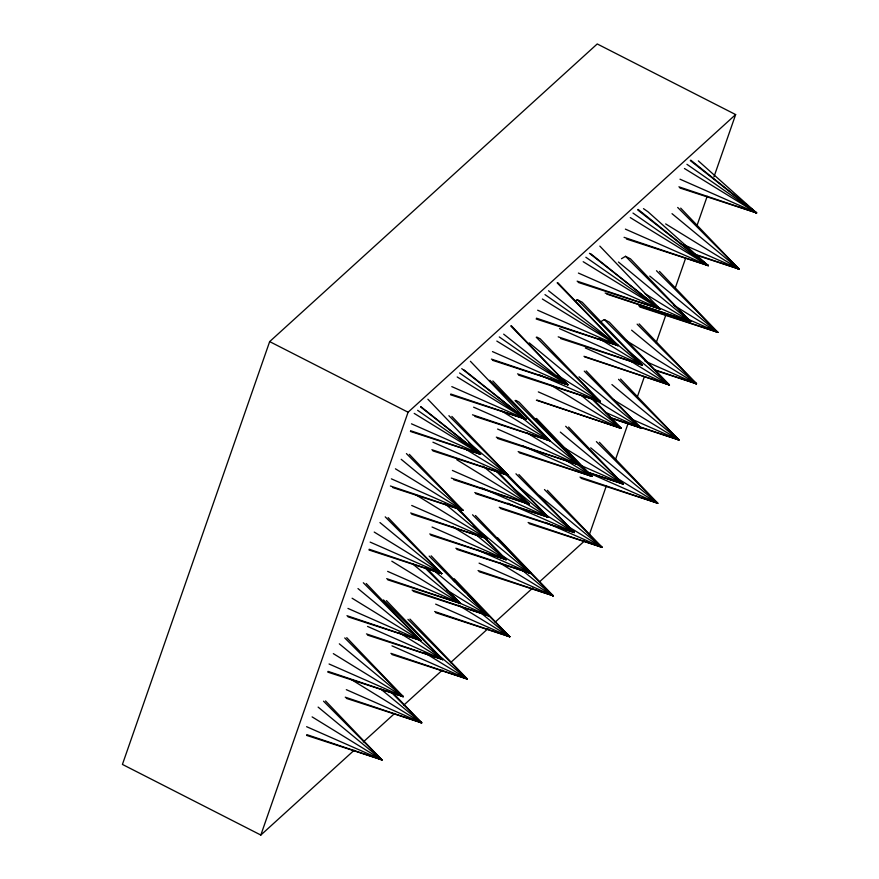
<?xml version="1.0" encoding="UTF-8"?>
<svg xmlns="http://www.w3.org/2000/svg" width="879" height="879" viewBox="0 0 879 879"><rect width="100%" height="100%" fill="white"/><g stroke="black" fill="none" stroke-linecap="round" stroke-linejoin="round"><path stroke-width="1.32" d="M713.968 176.833L735.646 114.578L597.237 43.95L269.666 341.601L122.423 764.422L260.832 835.05L354.138 750.27M260.832 835.05L408.076 412.229L735.646 114.578M589.304 534.806L606.466 485.516M615.498 459.585L628.144 423.26M637.187 397.319L644.406 376.575M656.152 342.854L665.634 315.616M675.127 288.378L685.51 258.547M696.805 226.123L707.188 196.292M363.258 741.975L394.704 713.407M403.824 705.112L442.368 670.095M450.477 662.722L487.999 628.628M495.097 622.178L532.63 588.084M539.728 581.634L584.348 541.09M621.486 258.723L625.529 256.305L630.474 258.865L690.619 321.725L606.84 294.124M575.943 300.486L577.283 299.695L582.217 302.244L642.362 365.115L560.56 338.525M600.28 321.989L604.323 319.571L609.268 322.132L669.413 384.991L584.645 356.874M679.961 188.018L756.577 212.916L698.333 160.868M696.113 255.119L738.953 269.04L680.687 208.136M626.43 239.022L708.232 265.601L647.944 211.74L643.483 208.653M578.184 282.401L659.986 308.99L599.841 246.12M639.846 306.98L717.758 332.306L659.492 271.402M536.19 319L617.992 345.579L557.846 282.719M654.921 370.301L696.476 383.804L639.143 323.89M492.482 360.291L567.79 384.771L511.402 325.834M518.577 375.124L600.379 401.714L540.233 338.844L536.926 337.129M611.334 417.986L678.852 439.929L620.585 379.036M610.861 418.173L640.725 427.886L586.216 370.916M450.542 394.77L525.851 419.239L470.408 361.291M474.858 416.415L550.166 440.895L492.844 380.97M497.371 438.39L579.173 464.969L519.028 402.11L515.72 400.395M588.051 472.616L623.112 484.01L568.603 427.04M519.236 452.74L591.952 476.374L536.498 418.415M581.041 478.297L657.657 503.195L599.39 442.291M410.405 431.435L480.516 454.223L427.886 399.22M432.929 450.894L508.238 475.363L448.894 415.712M453.663 479.681L528.971 504.161L497.953 471.737M475.825 493.712L548.54 517.346L451.85 416.426M500.327 508.447L574.328 532.498L518.885 474.539M529.202 523.642L601.906 547.276L547.397 490.306M392.792 487.57L462.903 510.358L409.339 454.366M411.724 514.16L487.032 538.629L457.904 508.183M430.798 535.146L506.106 559.626L481.67 534.091M456.915 549.419L530.927 573.471L475.473 515.512M479.121 571.702L553.133 595.753L497.679 537.805M368.982 549.99L441.697 573.613L388.133 517.632M387.749 579.821L460.453 603.455L426.623 568.087M413.185 591.281L488.493 615.75L431.16 555.836M435.709 612.685L509.721 636.737L454.278 578.778M348.04 616.849L420.744 640.483L366.246 583.513M367.532 635.099L442.84 659.58L386.452 600.643M391.979 654.536L467.287 679.017L409.955 619.102M327.823 672.138L403.131 696.607L346.744 637.671M346.326 698.365L421.634 722.846L393.44 693.377M306.617 735.393L381.925 759.874L325.538 700.937M678.896 186.82L756.577 212.916L690.718 160.121M693.641 253.822L738.953 269.04L677.698 207.466M624.079 237.33L708.232 265.601L638.121 209.411M577.129 281.148L659.986 308.99L653.855 303.508M605.17 293.026L690.619 321.725L625.529 256.305M638.78 305.771L717.758 332.306L656.492 270.732M536.432 318.187L617.992 345.579L557.132 282.84M558.209 336.844L642.362 365.115L577.283 299.695M655.042 369.883L696.476 383.804L637.132 324.153M583.964 356.292L669.413 384.991L604.323 319.571M491.405 359.104L567.79 384.771L510.732 325.944M517.522 373.872L600.379 401.714L536.245 337.25M638.725 426.447L678.852 439.929L618.552 379.321M609.652 417.448L640.725 427.886L584.26 371.125M537.014 400.099L621.167 428.381L592.973 398.912M450.762 394.012L525.851 419.239L517.676 411.932M472.495 414.8L550.166 440.895L489.867 380.277M496.316 437.138L579.173 464.969L515.05 400.516M586.864 471.836L623.112 484.01L565.68 426.282M518.149 451.575L591.952 476.374L534.52 418.646M579.975 477.099L657.657 503.195L596.391 441.621M410.603 430.743L480.516 454.223L476.429 450.575M431.853 449.707L508.238 475.363L501.085 468.979M451.29 478.055L528.971 504.161L495.47 470.485M474.748 492.548L548.54 517.346L505.469 474.056M499.239 507.271L574.328 532.498L515.951 473.803M528.114 522.478L601.906 547.276L544.475 489.548M390.397 485.999L462.903 510.358L406.428 453.586M410.647 512.962L487.032 538.629L456.41 507.842M429.721 533.96L506.106 559.626L483.131 536.542M455.838 548.243L530.927 573.471L524.796 567.988M478.044 570.526L553.133 595.753L472.539 514.786M369.202 549.254L441.697 573.613L385.222 516.852M386.661 578.657L460.453 603.455L425.04 567.856M412.108 590.095L488.493 615.75L429.15 556.099M434.633 611.509L509.721 636.737L467.606 594.402M346.952 615.696L420.744 640.483L363.324 582.755M366.455 633.913L442.84 659.58L383.497 599.928M390.902 653.35L467.287 679.017L407.944 619.365M328.043 671.38L403.131 696.607L344.744 637.923M345.249 697.179L421.634 722.846L391.001 692.059M306.837 734.646L381.925 759.874L323.538 701.189M752.831 211.312L756.577 212.916L690.312 160.615M728.966 264.777L738.953 269.04L730.779 261.733M700.739 262.403L708.232 265.601L637.704 209.927M707.76 328.043L717.758 332.306L707.54 323.175M683.126 318.528L690.619 321.725L683.466 315.341M651.24 305.255L659.986 308.99L590.556 253.635M608.004 341.316L617.992 345.579L615.948 343.755M687.73 380.08L696.476 383.804L690.345 378.333M636.121 362.445L642.362 365.115L637.253 360.544M661.92 381.794L669.413 384.991L660.217 376.772M562.791 382.64L567.79 384.771L561.659 379.288M592.885 398.517L600.379 401.714L594.248 396.231M670.117 436.204L678.852 439.929L674.764 436.281M635.737 425.755L640.725 427.886L634.594 422.403M614.915 425.711L621.167 428.381L590.534 397.594M518.368 416.042L525.851 419.239L463.914 369.85M546.419 439.291L550.166 440.895L544.035 435.413M571.68 461.772L579.173 464.969L573.042 459.497M616.871 481.34L623.112 484.01L618.003 479.451M648.911 499.47L657.657 503.195L651.526 497.723M584.458 473.166L591.952 476.374L582.755 468.155M471.781 450.498L480.516 454.223L420.711 406.537M503.249 473.232L508.238 475.363L468.485 442.489M522.719 501.491L528.971 504.161L523.862 499.591M539.805 513.611L548.54 517.346L542.409 511.864M569.339 530.367L574.328 532.498L565.142 524.28M595.665 544.606L601.906 547.276L596.797 542.706M454.157 506.623L462.903 510.358L458.816 506.7M482.044 536.498L487.032 538.629L479.879 532.234M499.865 556.956L506.106 559.626L500.997 555.067M524.686 570.801L530.927 573.471L475.484 527.62M548.133 593.622L553.133 595.753L544.958 588.458M432.962 569.889L441.697 573.613L438.632 570.878M451.718 599.72L460.453 603.455L455.344 598.885M479.747 612.026L488.493 615.75L483.384 611.191M503.48 634.067L509.721 636.737L504.612 632.166M412.009 636.748L420.744 640.483L416.657 636.835M436.599 656.91L442.84 659.58L437.731 655.02M458.541 675.281L467.287 679.017L463.2 675.369M394.396 692.883L403.131 696.607L399.044 692.96M415.393 720.176L421.634 722.846L417.547 719.187M373.19 756.138L381.925 759.874L378.86 757.138M680.005 179.195L756.577 212.916L686.938 164.307M683.73 244.725L738.953 269.04L672.017 213.674M625.387 229.122L708.232 265.601L632.979 213.07M686.378 318.484L717.758 332.306L649.768 276.072M656.723 306.804L690.619 321.725L618.442 262.03M578.404 273.061L659.986 308.99L589.446 253.306M537.662 310.21L617.992 345.579L548.529 290.751M645.01 361.148L696.476 383.804L631.616 330.163M559.527 328.625L642.362 365.115L610.982 339.162M585.315 347.963L669.413 384.991L627.573 350.391M492.482 351.6L567.79 384.771L503.667 334.152M538.882 374.63L600.379 401.714L529.246 342.876M631.166 418.931L678.852 439.929L611.916 384.562M605.587 412.405L640.725 427.886L579.019 376.838M538.322 391.891L621.167 428.381L617.08 424.722M451.806 386.628L525.851 419.239L461.739 368.631M473.605 407.175L550.166 440.895L546.727 438.687M581.689 465.771L623.112 484.01L560.352 432.105M497.591 429.04L579.173 464.969L520.884 416.668M588.622 472.792L657.657 503.195L590.71 447.829M522.917 445.972L591.952 476.374L576.261 463.387M411.482 423.821L480.516 454.223L420.678 406.988M432.929 442.203L508.238 475.363L505.941 473.902M452.399 470.441L528.971 504.161L482.945 466.09M482.022 488.054L548.54 517.346L514.028 488.79M507.809 503.195L574.328 532.498L516.797 484.911M545.43 522.401L601.906 547.276L539.146 495.36M391.364 478.846L462.903 510.358L401.187 459.31M411.724 505.469L487.032 538.629L445.192 504.019M432.05 527.015L506.106 559.626L474.726 533.674M476.956 549.705L530.927 573.471L527.477 571.262M479.077 563.142L553.133 595.753L521.752 569.801M370.158 542.112L441.697 573.613L379.981 522.576M387.661 571.394L488.493 615.75L433.05 569.9M435.665 604.126L509.721 636.737L481.483 613.377M347.952 608.422L420.744 640.483L357.984 588.567M367.532 626.419L442.84 659.58L418.778 639.681M391.979 645.856L467.287 679.017L432.765 650.471M329.076 663.997L403.131 696.607L339.327 643.835M346.326 689.674L421.634 722.846L380.838 689.103M306.617 726.702L381.925 759.874L318.121 707.101M269.666 341.601L408.076 412.229M536.399 400.253L621.167 428.381L581.415 395.495M684.444 168.504L756.577 212.916L754.281 211.443M665.667 223.914L738.953 269.04L736.657 267.568M630.287 217.607L708.232 265.601L705.936 264.139M673.545 305.09L717.758 332.306L715.462 330.834M645.241 293.795L690.619 321.725L688.323 320.264M583.195 261.711L659.986 308.99L585.853 257.239M625.507 340.107L696.476 383.804L693.026 381.607M542.376 299.025L617.992 345.579L544.991 294.619M599.324 338.613L642.362 365.115L638.923 362.906M628.694 359.929L669.413 384.991L667.117 383.53M612.542 399.099L678.852 439.929L675.413 437.731M557.33 375.212L600.379 401.714L598.083 400.242M594.193 399.231L640.725 427.886L638.429 426.414M496.822 341.074L567.79 384.771L499.272 336.943M551.353 385.398L621.167 428.381L618.871 426.908M457.212 376.981L525.851 419.239L459.585 372.982M616.937 478.121L657.657 503.195L654.207 500.997M562.615 446.763L623.112 484.01L619.662 481.802M501.305 410.812L550.166 440.895M526.818 432.743L579.173 464.969L576.877 463.508M564.032 459.179L591.952 476.374L589.655 474.902M414.207 413.394L480.516 454.223L417.624 410.317M465.189 448.861L508.238 475.363M567.01 525.785L601.906 547.276L598.467 545.068M456.838 459.75L528.971 504.161L525.521 501.953M544.079 513.874L574.328 532.498L570.889 530.29M524.115 502.305L548.54 517.346L545.101 515.138M395.429 468.804L462.903 510.358L459.453 508.15M416.064 494.932L487.032 538.629L484.736 537.157M501.843 555.561L530.927 573.471M452.586 526.675L506.106 559.626L503.81 558.154M499.613 562.813L553.133 595.753L550.836 594.292M374.223 532.07L441.697 573.613L439.401 572.152M446.609 589.963L488.493 615.75L486.197 614.278M391.814 561.187L460.453 603.455L412.339 563.659M458.53 605.213L509.721 636.737L506.282 634.528M352.105 598.225L420.744 640.483L417.305 638.275M398.626 632.364L442.84 659.58L439.39 657.371M424.238 652.515L467.287 679.017L464.991 677.544M333.328 653.635L403.131 696.607L400.835 695.135M351.831 679.863L421.634 722.846L419.338 721.373M312.122 716.89L381.925 759.874L379.629 758.401M656.536 306.782L659.986 308.99M615.696 344.118L617.992 345.579M565.494 383.299L567.79 384.771M523.554 417.767L525.851 419.239M477.077 452.026L480.516 454.223M457.014 601.247L460.453 603.455M610.839 339.195L613.905 341.931M453.245 579.975L455.168 581.898M457.08 583.821L465.694 592.479M458.179 509.534L460.992 512.479M473.21 525.246L476.967 529.18"/></g></svg>
